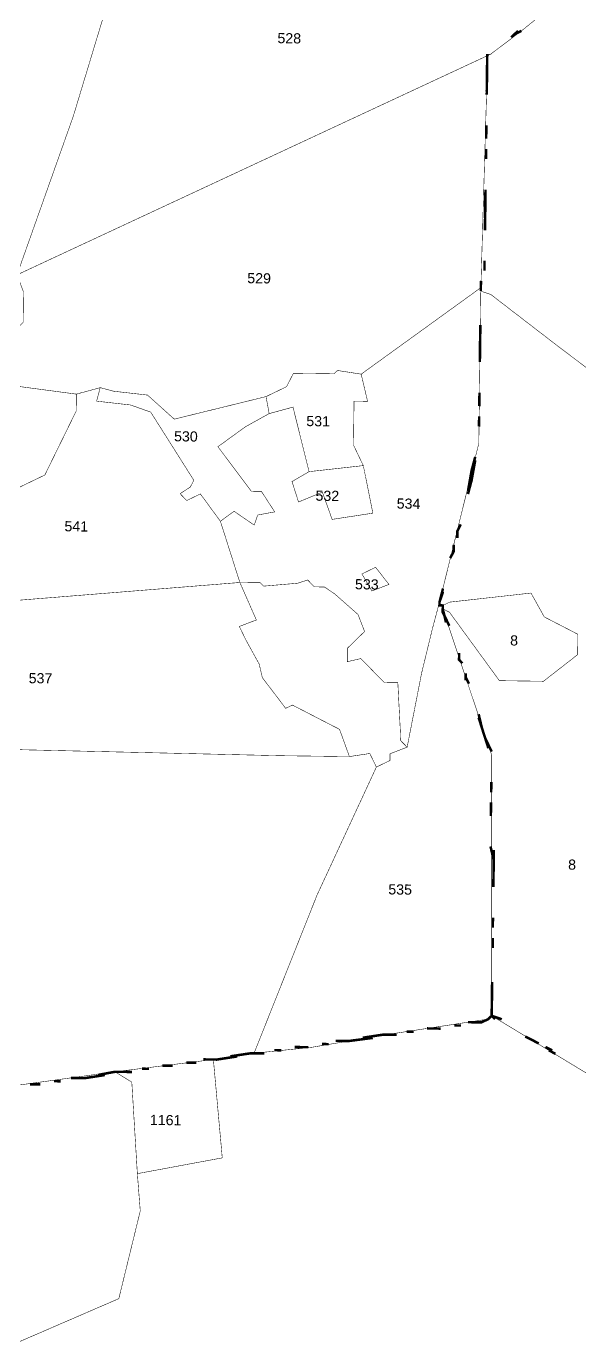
# Model space of a CAD drawing. Header units: metres. Extents: x 259278 to 277237, y 2171369 to 2185379.
# Drawn here: x 265334 to 265982, y 2172442 to 2173983 of the extents above; entities that cross this region are included whole.
import ezdxf

# ---------------------------------------------------------------- set-up
doc = ezdxf.new("R2010")
doc.units = ezdxf.units.M
doc.header["$MEASUREMENT"] = 0
for name, color, linetype in [('SURVEY NO.', 7, 'Continuous'), ('SURVEY PLOT BOUNDARY', 35, 'Continuous'), ('VILLAGE BOUNDARY', 212, 'Continuous')]:
    doc.layers.add(name, color=color, linetype=linetype)
doc.styles.add('PDF Arial', font='arial.ttf')

msp = doc.modelspace()

# ---------------------------------------------------------------- linework, layer by layer
at = {"layer": 'SURVEY PLOT BOUNDARY', "lineweight": 18, "const_width": 0.595}
for points in [[(266046.2, 2174078.9), (265962.1, 2174016.6), (265914, 2173977.5), (265878, 2173950.3), (265323.5, 2173691.8), (265389.3, 2173877.3), (265459.8, 2174110.4), (265467.9, 2174130.1), (265832.3, 2174101.5), (266034.3, 2174079.1)], [(265292.9, 2174084.8), (265459.8, 2174110.4), (265389.3, 2173877.3), (265323.5, 2173691.8), (265311.9, 2173715.7), (265296.1, 2173723.9), (265296.2, 2173731.8), (265292.9, 2173783.4), (265281, 2173779.6), (265273.2, 2173791.6), (265261.1, 2173775.9), (265261.1, 2173771.9), (265233.3, 2173768.3), (265209.9, 2173800.3), (265202, 2173800.4), (265194.2, 2173812.4)], [(265873.5, 2173914.6), (265866.5, 2173676.8), (265726.4, 2173575.5), (265698.7, 2173579.8), (265694.7, 2173575.9), (265647.1, 2173576.5), (265639, 2173560.8), (265615, 2173549.2), (265507.6, 2173522.8), (265476.3, 2173551), (265436.7, 2173555.5), (265420.9, 2173559.7), (265393, 2173552.1), (265294.1, 2173565.3), (265298.2, 2173581.1), (265314.4, 2173604.7), (265318.6, 2173624.4), (265330.7, 2173636.2), (265331.1, 2173671.9), (265323.5, 2173691.8), (265878, 2173950.3), (265874, 2173950.3)], [(265864.1, 2173494.4), (265818.1, 2173308.6), (265809.7, 2173277), (265797.2, 2173225.6), (265780.2, 2173138.6), (265772.3, 2173146.6), (265772.4, 2173154.6), (265769.3, 2173214.1), (265753.4, 2173214.3), (265726, 2173242.4), (265710.1, 2173238.7), (265710.3, 2173254.5), (265730.4, 2173274.1), (265722.7, 2173294), (265695.3, 2173318.2), (265683.5, 2173326.2), (265671.6, 2173326.4), (265663.8, 2173334.4), (265651.8, 2173330.6), (265612.1, 2173327.2), (265608.2, 2173331.2), (265584.4, 2173331.5), (265561.6, 2173403.2), (265577.6, 2173414.9), (265601.2, 2173398.7), (265605.3, 2173410.5), (265625.2, 2173414.2), (265609.6, 2173438.2), (265597.7, 2173438.4), (265558.7, 2173490.5), (265590.8, 2173513.8), (265618.7, 2173529.3), (265646.6, 2173536.9), (265665.4, 2173461.3), (265645.4, 2173449.7), (265653.1, 2173425.8), (265681, 2173437.3), (265692.4, 2173405.4), (265740.1, 2173412.7), (265728.9, 2173468.4), (265717.4, 2173492.4), (265717.9, 2173532), (265718, 2173543.9), (265733.9, 2173543.7), (265726.4, 2173575.5), (265866.5, 2173676.8), (265866.4, 2173672.8)], [(265726.4, 2173575.5), (265733.9, 2173543.7), (265718, 2173543.9), (265717.9, 2173532), (265717.4, 2173492.4), (265728.9, 2173468.4), (265665.4, 2173461.3), (265646.6, 2173536.9), (265618.7, 2173529.3), (265615, 2173549.2), (265639, 2173560.8), (265647.1, 2173576.5), (265694.7, 2173575.9), (265698.7, 2173579.8)], [(265393, 2173552.1), (265392.8, 2173532.3), (265356.1, 2173457.4), (265300.2, 2173430.4), (265252.5, 2173419.1), (265197.1, 2173423.8), (265161.8, 2173452), (265133.9, 2173444.4), (265122.3, 2173464.4), (265098.6, 2173472.6), (265106.8, 2173496.3), (265103.1, 2173516.2), (265222.5, 2173550.3), (265294.1, 2173565.3)], [(265584.4, 2173331.5), (265286.8, 2173307.6), (265259.2, 2173323.8), (265231.6, 2173332.1), (265200, 2173340.5), (265195.9, 2173332.6), (265168.3, 2173348.8), (265197.1, 2173423.8), (265252.5, 2173419.1), (265300.2, 2173430.4), (265356.1, 2173457.4), (265392.8, 2173532.3), (265393, 2173552.1), (265420.9, 2173559.7), (265416.7, 2173543.9), (265456.3, 2173539.4), (265480, 2173531.1), (265530.5, 2173451.2), (265526.4, 2173443.3), (265514.4, 2173435.5), (265522.2, 2173427.5), (265538.2, 2173435.2), (265561.6, 2173403.2)], [(265615, 2173549.2), (265618.7, 2173529.3), (265590.8, 2173513.8), (265558.7, 2173490.5), (265597.7, 2173438.4), (265609.6, 2173438.2), (265625.2, 2173414.2), (265605.3, 2173410.5), (265601.2, 2173398.7), (265577.6, 2173414.9), (265561.6, 2173403.2), (265538.2, 2173435.2), (265522.2, 2173427.5), (265514.4, 2173435.5), (265526.4, 2173443.3), (265530.5, 2173451.2), (265480, 2173531.1), (265456.3, 2173539.4), (265416.7, 2173543.9), (265420.9, 2173559.7), (265436.7, 2173555.5), (265476.3, 2173551), (265507.6, 2173522.8)], [(265665.4, 2173461.3), (265728.9, 2173468.4), (265740.1, 2173412.7), (265692.4, 2173405.4), (265681, 2173437.3), (265653.1, 2173425.8), (265645.4, 2173449.7)], [(265758.9, 2173329.2), (265738.9, 2173321.6), (265727.3, 2173341.5), (265743.3, 2173349.3)], [(265727.3, 2173341.5), (265738.9, 2173321.6), (265758.9, 2173329.2), (265743.3, 2173349.3)], [(265608.2, 2173331.2), (265612.1, 2173327.2), (265651.8, 2173330.6), (265663.8, 2173334.4), (265671.6, 2173326.4), (265683.5, 2173326.2), (265695.3, 2173318.2), (265722.7, 2173294), (265730.4, 2173274.1), (265710.3, 2173254.5), (265710.1, 2173238.7), (265726, 2173242.4), (265753.4, 2173214.3), (265769.3, 2173214.1), (265772.4, 2173154.6), (265772.3, 2173146.6), (265780.2, 2173138.6), (265760.2, 2173130.9), (265760.1, 2173123), (265744.2, 2173115.3), (265736.5, 2173131.2), (265712.6, 2173127.6), (265701.1, 2173159.5), (265693.3, 2173163.5), (265669.6, 2173175.7), (265646, 2173187.9), (265638, 2173184.1), (265610.7, 2173220.1), (265607, 2173236), (265591.5, 2173264), (265583.8, 2173280), (265603.7, 2173287.6), (265584.4, 2173331.5)], [(265668.5, 2172787.1), (265601, 2172780.1), (265674.8, 2172965.5), (265744.2, 2173115.3), (265760.1, 2173123), (265760.2, 2173130.9), (265780.2, 2173138.6), (265797.2, 2173225.6), (265809.7, 2173277), (265818.1, 2173308.6), (265818, 2173304.7), (265822, 2173304.6), (265821.9, 2173300.7), (265879.2, 2173129.4), (265879.2, 2172824), (265875.1, 2172820.1), (265803.6, 2172809.2), (265756, 2172801.9)], [(265939.8, 2173215.8), (265888.2, 2173216.5), (265829.8, 2173296.6), (265821.9, 2173300.7), (265822, 2173304.6), (265830, 2173308.5), (265925.2, 2173319.1), (265940.7, 2173291.2), (265980.1, 2173270.8), (265979.8, 2173247)], [(265563.8, 2172657.6), (265464.4, 2172639.1), (265457.9, 2172746.3), (265438.2, 2172758.4), (265553.4, 2172772.8)], [(265457.9, 2172746.3), (265464.4, 2172639.1), (265467.8, 2172595.4), (265442.7, 2172492.7), (265327, 2172442.6), (265256.2, 2172479.2), (265181.3, 2172515.9), (265145.9, 2172536.2), (265134.1, 2172548.2), (265131.8, 2172675.2), (265155.7, 2172682.8), (265175.6, 2172690.4), (265271.2, 2172720.9), (265287.2, 2172728.7), (265303.1, 2172736.4), (265307.1, 2172740.3), (265438.2, 2172758.4)]]:
    msp.add_lwpolyline(points, close=True, dxfattribs=at)
for points in [[(266227.7, 2174013.1), (266270.4, 2173945.2), (266336.3, 2173829.3), (266390.6, 2173733.4), (266334.4, 2173686.6), (266322.4, 2173674.8), (266318.4, 2173670.9), (266269.7, 2173584.3), (266180.5, 2173434.8), (266074.6, 2173519.4), (265956.8, 2173608.2), (265878.3, 2173668.7), (265866.4, 2173672.8), (265866.5, 2173676.8), (265873.5, 2173914.6), (265874, 2173950.3), (265878, 2173950.3), (265914, 2173977.5), (265962.1, 2174016.6)], [(266012.9, 2172743), (265879.2, 2172824), (265879.2, 2173129.4), (265821.9, 2173300.7), (265829.8, 2173296.6), (265888.2, 2173216.5), (265939.8, 2173215.8), (265979.8, 2173247), (265980.1, 2173270.8), (265940.7, 2173291.2), (265925.2, 2173319.1), (265830, 2173308.5), (265822, 2173304.6), (265818, 2173304.7), (265818.1, 2173308.6), (265864.1, 2173494.4), (265866.4, 2173672.8), (265878.3, 2173668.7), (265956.8, 2173608.2), (266074.6, 2173519.4)], [(265286.8, 2173307.6), (265584.4, 2173331.5), (265603.7, 2173287.6), (265583.8, 2173280), (265591.5, 2173264), (265607, 2173236), (265610.7, 2173220.1), (265638, 2173184.1), (265646, 2173187.9), (265669.6, 2173175.7), (265693.3, 2173163.5), (265701.1, 2173159.5), (265712.6, 2173127.6), (265633.3, 2173128.6), (265229, 2173137.9)], [(265229, 2173137.9), (265633.3, 2173128.6), (265712.6, 2173127.6), (265736.5, 2173131.2), (265744.2, 2173115.3), (265674.8, 2172965.5), (265601, 2172780.1), (265668.5, 2172787.1), (265756, 2172801.9), (265803.6, 2172809.2), (265875.1, 2172820.1), (265879.2, 2172824), (266012.9, 2172743)], [(265327, 2172442.6), (265442.7, 2172492.7), (265467.8, 2172595.4), (265464.4, 2172639.1), (265563.8, 2172657.6), (265553.4, 2172772.8), (265601, 2172780.1), (265553.4, 2172772.8), (265438.2, 2172758.4), (265307.1, 2172740.3)]]:
    msp.add_lwpolyline(points, dxfattribs=at)
at = {"layer": 'VILLAGE BOUNDARY', "const_width": 2.97}
for points in [[(265902, 2173969.8), (265910, 2173977.6)], [(265914, 2173977.5), (265906, 2173973.7)], [(265874, 2173950.3), (265873.7, 2173930.5), (265873.5, 2173914.6), (265873.4, 2173906.7)], [(265873.4, 2173902.7), (265873.5, 2173914.6), (265873.6, 2173918.6), (265873.9, 2173942.4)], [(265872.7, 2173851.2), (265872.9, 2173863.1)], [(265872.9, 2173867.1), (265872.8, 2173859.1)], [(265872.4, 2173827.4), (265872.5, 2173835.3)], [(265872.5, 2173839.3), (265872.4, 2173831.4)], [(265871.3, 2173744.1), (265871.6, 2173764), (265871.9, 2173787.8)], [(265871.9, 2173791.7), (265871.7, 2173775.9), (265871.4, 2173752.1)], [(265870.8, 2173708.5), (265870.7, 2173700.5)], [(265870.7, 2173696.6), (265870.8, 2173704.5)], [(265866.4, 2173672.8), (265866.5, 2173676.8), (265866.5, 2173680.8)], [(265866.6, 2173684.7), (265866.5, 2173676.8)], [(265865.3, 2173589.6), (265865.5, 2173605.4), (265865.8, 2173629.2)], [(265865.9, 2173633.2), (265865.7, 2173617.3), (265865.4, 2173593.5)], [(265864.9, 2173553.9), (265864.7, 2173542)], [(265864.7, 2173538), (265864.8, 2173546)], [(265864.5, 2173526.1), (265864.4, 2173518.2)], [(265864.3, 2173514.2), (265864.5, 2173522.2)], [(265851.4, 2173435.1), (265855.6, 2173450.9), (265859.9, 2173474.6)], [(265859.9, 2173478.6), (265855.7, 2173462.8), (265851.5, 2173439.1)], [(265843, 2173399.5), (265839, 2173391.6), (265838.9, 2173383.7)], [(265834.8, 2173375.8), (265834.7, 2173367.9), (265830.6, 2173360)], [(265822.2, 2173324.4), (265818.1, 2173308.6), (265818, 2173304.7), (265822, 2173304.6), (265821.9, 2173300.7), (265825.7, 2173284.7)], [(265829.6, 2173280.7), (265821.9, 2173296.7), (265821.9, 2173300.7), (265822, 2173304.6), (265818, 2173304.7), (265818.1, 2173308.6), (265822.2, 2173320.5)], [(265841.1, 2173248.9), (265841, 2173240.9), (265844.9, 2173236.9)], [(265848.7, 2173225), (265848.6, 2173217)], [(265852.5, 2173213), (265848.6, 2173221)], [(265863.9, 2173177.2), (265867.7, 2173161.3), (265875.3, 2173137.4)], [(265879.2, 2173133.4), (265871.5, 2173149.3), (265863.9, 2173173.2)], [(265878.6, 2173085.8), (265878.7, 2173093.7)], [(265878.8, 2173097.7), (265878.6, 2173089.7)], [(265878.4, 2173073.9), (265878.3, 2173062)], [(265878.2, 2173058), (265878.3, 2173066)], [(265877.8, 2173022.3), (265881.5, 2173006.4), (265881.2, 2172982.6)], [(265881.1, 2172974.7), (265881.4, 2172994.5), (265881.7, 2173018.3)], [(265880.5, 2172927.1), (265880.6, 2172935.1)], [(265880.7, 2172939), (265880.5, 2172931.1)], [(265880.2, 2172903.3), (265880.3, 2172911.3)], [(265880.3, 2172915.2), (265880.2, 2172907.3)], [(265879.7, 2172863.7), (265879.5, 2172847.8), (265879.2, 2172824)], [(265883.1, 2172820), (265879.2, 2172824), (265879.3, 2172835.9), (265879.6, 2172859.7)], [(265843.3, 2172812.6), (265835.4, 2172812.7)], [(265851.3, 2172816.5), (265867.2, 2172816.3), (265875.1, 2172820.1), (265879.2, 2172824), (265891, 2172819.9)], [(265696.4, 2172794.7), (265712.2, 2172794.5), (265740, 2172798.1)], [(265767.8, 2172801.7), (265756, 2172801.9), (265752, 2172801.9), (265728.2, 2172798.3)], [(265779.8, 2172805.5), (265787.7, 2172805.4)], [(265819.5, 2172809), (265811.6, 2172809.1), (265803.6, 2172809.2)], [(265934.2, 2172791.6), (265926.4, 2172795.7), (265918.5, 2172799.7)], [(265624.9, 2172783.7), (265632.8, 2172783.6)], [(265648.7, 2172787.4), (265656.6, 2172787.3)], [(265664.6, 2172787.2), (265652.7, 2172787.3)], [(265688.4, 2172790.8), (265680.5, 2172790.9)], [(265950, 2172783.5), (265942.1, 2172787.5)], [(265946, 2172783.5), (265953.9, 2172779.5)], [(265493.8, 2172765.6), (265501.7, 2172765.5)], [(265505.7, 2172765.5), (265497.8, 2172765.6)], [(265533.5, 2172769.1), (265521.6, 2172769.2)], [(265541.5, 2172772.9), (265553.4, 2172772.8), (265557.3, 2172772.7), (265581.2, 2172776.4)], [(265612.9, 2172779.9), (265601, 2172780.1), (265597.1, 2172780.1), (265573.2, 2172776.5)], [(265386.6, 2172751.1), (265402.4, 2172750.9), (265426.3, 2172754.6)], [(265458, 2172758.2), (265442.2, 2172758.4), (265438.2, 2172758.4), (265418.3, 2172754.7)], [(265470, 2172762), (265477.9, 2172761.9)], [(265338.9, 2172743.8), (265346.8, 2172743.7)], [(265350.8, 2172743.7), (265342.9, 2172743.8)], [(265374.6, 2172747.3), (265366.7, 2172747.4)]]:
    msp.add_lwpolyline(points, dxfattribs=at)

# ---------------------------------------------------------------- texts
at = {"layer": 'SURVEY NO.', "attachment_point": 7, "rotation": 359.2544, "style": 'PDF Arial'}
for s, insert, char_height in [('528', (265628.3, 2173963), 11.89), ('529', (265593, 2173681.9), 11.89), ('531', (265662.1, 2173514.5), 11.89), ('530', (265507.3, 2173496.7), 11.89), ('532', (265672.9, 2173427.1), 11.89), ('534', (265767.9, 2173417.9), 11.89), ('541', (265379, 2173391.3), 11.89), ('533', (265719.1, 2173323.4), 11.89), ('8', (265900.7, 2173257.6), 11.9), ('537', (265337.1, 2173213.4), 11.89), ('8', (265968.6, 2172995), 11.9), ('535', (265758.1, 2172966), 11.89), ('1161', (265479, 2172696), 11.89)]:
    msp.add_mtext(s, dxfattribs=dict(at, insert=insert, char_height=char_height))

doc.saveas('drawing.dxf')
